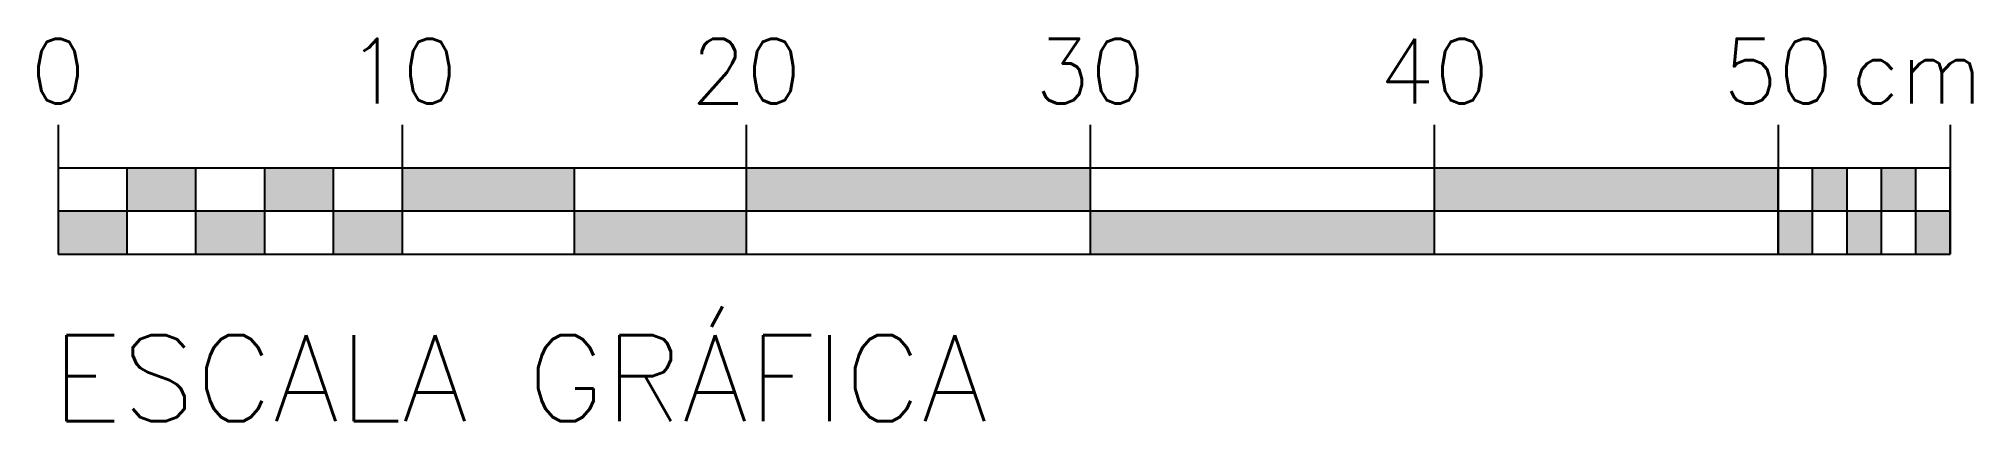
# Model space of a CAD drawing. Header units: millimetres. Extents: x 108.832 to 109.394, y 107.735 to 107.846.
import ezdxf
from ezdxf.enums import TextEntityAlignment as Align

# ---------------------------------------------------------------- set-up
doc = ezdxf.new("R2010")
doc.units = ezdxf.units.MM
doc.header["$LTSCALE"] = 0.02
doc.layers.add('1-Escalas_Gráficas', color=1, linetype='Continuous')
doc.styles.add('r60', font='romans.shx')
doc.styles.add('r80', font='romans.shx')

msp = doc.modelspace()

# ---------------------------------------------------------------- hatches: boundary and pattern name
at = {"layer": '1-Escalas_Gráficas'}
h = msp.add_hatch(color=256, dxfattribs=at)
h.paths.add_polyline_path([(108.85776, 107.78389), (108.85776, 107.79639), (108.83776, 107.79639), (108.83776, 107.78389)])
h.paths.add_polyline_path([(108.85776, 107.80889), (108.85776, 107.79639), (108.87776, 107.79639), (108.87776, 107.80889)])
h.paths.add_polyline_path([(108.87776, 107.79639), (108.87776, 107.78389), (108.89776, 107.78389), (108.89776, 107.79639)])
h.paths.add_polyline_path([(108.89776, 107.80889), (108.89776, 107.79639), (108.91776, 107.79639), (108.91776, 107.80889)])
h.paths.add_polyline_path([(108.91776, 107.79639), (108.91776, 107.78389), (108.93776, 107.78389), (108.93776, 107.79639)])
h = msp.add_hatch(color=256, dxfattribs=at)
h.paths.add_polyline_path([(108.98776, 107.80889), (108.93776, 107.80889), (108.93776, 107.79639), (108.98776, 107.79639)])
h.paths.add_polyline_path([(109.03776, 107.79639), (108.98776, 107.79639), (108.98776, 107.78389), (109.03776, 107.78389)])
h.paths.add_polyline_path([(109.13776, 107.80889), (109.03776, 107.80889), (109.03776, 107.79639), (109.13776, 107.79639)])
h.paths.add_polyline_path([(109.23776, 107.79639), (109.13776, 107.79639), (109.13776, 107.78389), (109.23776, 107.78389)])
h.paths.add_polyline_path([(109.33776, 107.80889), (109.23776, 107.80889), (109.23776, 107.79639), (109.33776, 107.79639)])
h = msp.add_hatch(color=256, dxfattribs=at)
h.paths.add_polyline_path([(109.34776, 107.79639), (109.33776, 107.79639), (109.33776, 107.78389), (109.34776, 107.78389)])
h.paths.add_polyline_path([(109.35776, 107.80889), (109.34776, 107.80889), (109.34776, 107.79639), (109.35776, 107.79639)])
h.paths.add_polyline_path([(109.36776, 107.79639), (109.35776, 107.79639), (109.35776, 107.78389), (109.36776, 107.78389)])
h.paths.add_polyline_path([(109.37776, 107.80889), (109.36776, 107.80889), (109.36776, 107.79639), (109.37776, 107.79639)])
h.paths.add_polyline_path([(109.38776, 107.79639), (109.37776, 107.79639), (109.37776, 107.78389), (109.38776, 107.78389)])

# ---------------------------------------------------------------- linework, layer by layer
for p, q in [((108.83776, 107.82139), (108.83776, 107.80889)), ((108.93776, 107.82139), (108.93776, 107.80889)), ((109.03776, 107.82139), (109.03776, 107.80889)), ((109.13776, 107.82139), (109.13776, 107.80889)), ((109.23776, 107.82139), (109.23776, 107.80889)), ((109.33776, 107.82139), (109.33776, 107.80889)), ((109.33776, 107.82139), (109.33776, 107.80889)), ((109.38776, 107.82139), (109.38776, 107.80889)), ((108.83776, 107.80889), (108.83776, 107.78389)), ((108.83776, 107.80889), (109.38776, 107.80889)), ((108.85776, 107.80889), (108.85776, 107.78389)), ((108.87776, 107.80889), (108.87776, 107.78389)), ((108.89776, 107.80889), (108.89776, 107.78389)), ((108.91776, 107.80889), (108.91776, 107.78389)), ((108.93776, 107.80889), (108.93776, 107.78389)), ((108.98776, 107.80889), (108.98776, 107.78389)), ((109.03776, 107.80889), (109.03776, 107.78389)), ((109.13776, 107.80889), (109.13776, 107.78389)), ((109.23776, 107.80889), (109.23776, 107.78389)), ((109.33776, 107.80889), (109.33776, 107.78389)), ((109.33776, 107.78389), (109.33776, 107.80889)), ((109.33776, 107.78389), (109.33776, 107.80889)), ((109.33776, 107.80889), (109.33776, 107.78389)), ((109.34776, 107.78389), (109.34776, 107.80889)), ((109.35776, 107.78389), (109.35776, 107.80889)), ((109.36776, 107.78389), (109.36776, 107.80889)), ((109.37776, 107.78389), (109.37776, 107.80889)), ((109.38776, 107.78389), (109.38776, 107.80889)), ((109.38776, 107.80889), (109.38776, 107.78389)), ((108.83776, 107.79639), (109.38776, 107.79639)), ((108.83776, 107.78389), (109.38776, 107.78389))]:
    msp.add_line(p, q, dxfattribs=at)

# ---------------------------------------------------------------- texts
at = {"layer": '1-Escalas_Gráficas', "color": 2, "style": 'r60'}
for s, p in [('0', (108.83776, 107.82761)), ('10', (108.93776, 107.82761)), ('20', (109.03776, 107.82761)), ('30', (109.13776, 107.82761)), ('40', (109.23776, 107.82761)), ('50', (109.33776, 107.82761))]:
    msp.add_text(s, height=0.01875, dxfattribs=at).set_placement(p, align=Align.CENTER)
at = {"layer": '1-Escalas_Gráficas', "color": 2}
for s, height, style, p in [('cm', 0.01875, 'r60', (109.35881, 107.82761)), ('ESCALA GRÁFICA', 0.025, 'r80', (108.83591, 107.73537))]:
    msp.add_text(s, height=height, dxfattribs=dict(at, style=style)).set_placement(p)

doc.saveas('drawing.dxf')
